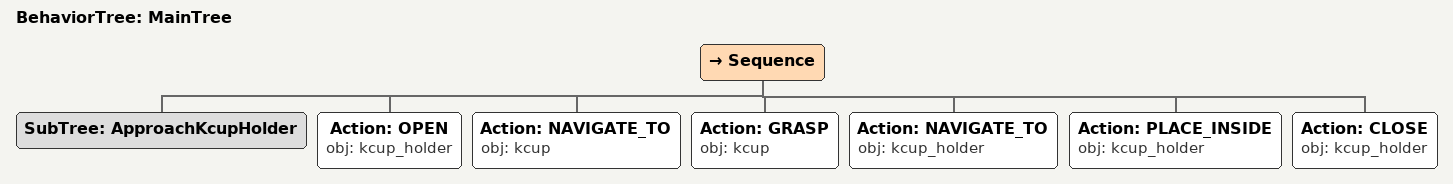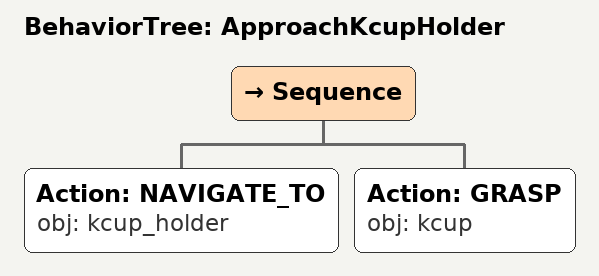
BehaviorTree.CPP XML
<root main_tree_to_execute="MainTree">
  <BehaviorTree ID="MainTree">
    <Sequence>
      <!-- Execute subtree ApproachKcupHolder -->
      <SubTree ID="ApproachKcupHolder" />
      <!-- Open kcup_holder -->
      <Action ID="OPEN" obj="kcup_holder" />
      <!-- Navigate to kcup -->
      <Action ID="NAVIGATE_TO" obj="kcup" />
      <!-- Grasp kcup -->
      <Action ID="GRASP" obj="kcup" />
      <!-- Navigate to kcup_holder -->
      <Action ID="NAVIGATE_TO" obj="kcup_holder" />
      <!-- Place inside kcup_holder -->
      <Action ID="PLACE_INSIDE" obj="kcup_holder" />
      <!-- Close kcup_holder -->
      <Action ID="CLOSE" obj="kcup_holder" />
    </Sequence>
  </BehaviorTree>
  <!-- Subtree definition ApproachKcupHolder -->
  <BehaviorTree ID="ApproachKcupHolder">
    <Sequence>
      <!-- Navigate to kcup_holder -->
      <Action ID="NAVIGATE_TO" obj="kcup_holder" />
      <!-- Grasp kcup -->
      <Action ID="GRASP" obj="kcup" />
    </Sequence>
  </BehaviorTree>
</root>
